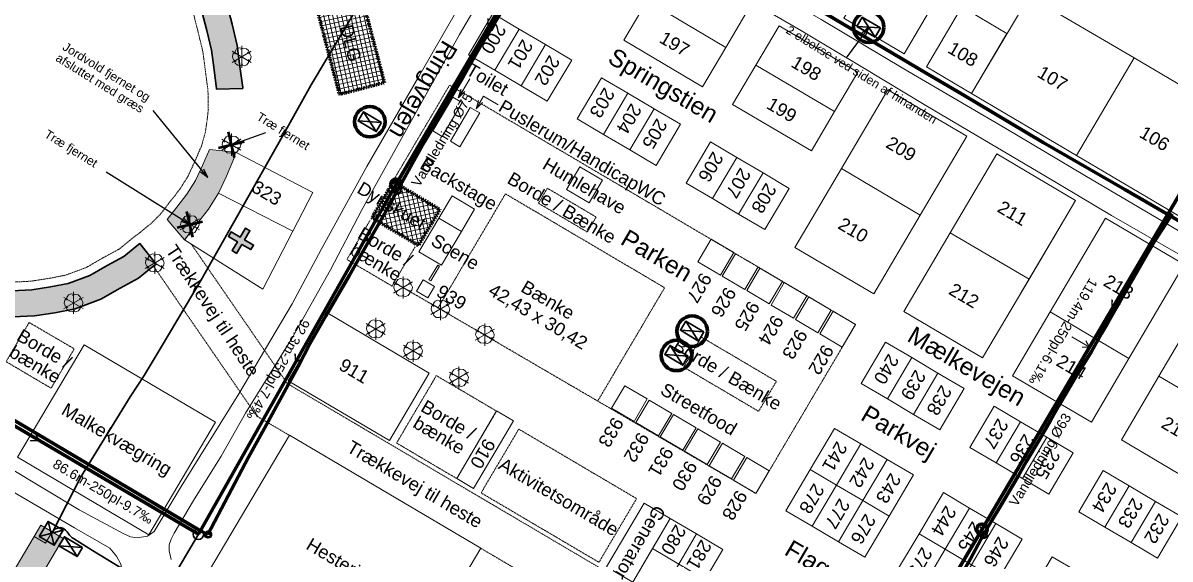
# Model space of a CAD drawing. Header units: metres. Extents: x 585637 to 586843, y 6137463 to 6138529.
# Drawn here: x 586117.3 to 586380.6, y 6138008.8 to 6138131.9 of the extents above; entities that cross this region are included whole.
import ezdxf
from ezdxf.enums import TextEntityAlignment as Align

# ---------------------------------------------------------------- set-up
doc = ezdxf.new("R2010")
doc.units = ezdxf.units.M
doc.header["$MEASUREMENT"] = 0
doc.linetypes.add('DGN Style 2', pattern=[0.115207, 0.069124, -0.046083])
doc.linetypes.add('DGN Style 3', pattern=[0.16129, 0.115207, -0.046083])
for name, color, linetype, lineweight in [('Alle felter', 7, 'Continuous', 13), ('bygning', 252, 'Continuous', 0), ('hjælp', 30, 'Continuous', 13), ('kn S Brønd Drift Standard', 1, 'Continuous', 30), ('kn S Brønd Proj Standard', 1, 'Continuous', 70), ('ledn S', 1, 'Continuous', 30), ('ledn S grav Proj', 1, 'Continuous', 70), ('Standnr', 7, 'Continuous', 0), ('Tekster', 7, 'Continuous', 0), ('Telt', 7, 'Continuous', 0), ('TF_T_---_LyslT', 6, 'Continuous', 30), ('TF_V_---_Bron-', 4, 'Continuous', 53), ('TF_V_---_Ledn-', 4, 'Continuous', 70), ('træ', 252, 'Continuous', 13), ('Trækkervej', 7, 'Continuous', 0), ('TV_A_FKT_Graes', 81, 'Continuous', 13), ('TV_A_FKT_Skab -Bevares', 5, 'Continuous', 30), ('TV_A_FKT_Vold-', 86, 'Continuous', 13), ('TV_A_INF_Tekst', 7, 'Continuous', 0), ('TV_A_OPB_-----', 7, 'Continuous', 0), ('TV_A_OPB_Bygning', 30, 'DGN Style 2', 70), ('TV_A_OPB_Trae', 1, 'Continuous', 53), ('TV_G_---_Bron', 115, 'Continuous', 70), ('TV_G_---_Vold-', 3, 'Continuous', 30), ('vejkant', 252, 'Continuous', 13), ('vejnavn', 7, 'Continuous', 13)]:
    doc.layers.add(name, color=color, linetype=linetype, lineweight=lineweight)
doc.layers.add('ledn-txt S Proj', color=1, linetype='Continuous', lineweight=0, true_color=0xff0000)
doc.styles.get("Standard").update_dxf_attribs({"font": 'simplex.shx'})
doc.styles.add('Style-Arial', font='arial.ttf')
doc.styles.add('Style-Arial Narrow', font='ARIALN.TTF')
doc.styles.add('Style-Verdana', font='verdana.ttf')
doc.dimstyles.get("Standard").update_dxf_attribs({"dimtxt": 0.18, "dimasz": 0.18, "dimexe": 0.18, "dimexo": 0.0625, "dimgap": 0.09, "dimtad": 0, "dimtih": 1, "dimtoh": 1, "dimdec": 4, "dimzin": 3, "dimdsep": 46, "dimtxsty": 'Standard', "dimcen": 0.09, "dimadec": 0, "dimazin": 0, "dimtfac": 1, "dimtdec": 0, "dimtofl": 0, "dimtmove": 0, "dimatfit": 1, "dimfxl": 1, "dimtolj": 1, "dimtzin": 3, "dimarcsym": 0})

# ---------------------------------------------------------------- blocks, each defined once
blk = doc.blocks.new('TerminatorOpen_0.5')
at = {"color": 0, "linetype": 'ByBlock', "lineweight": -2}
for q in [(-1, 0.25), (-1, 0), (-1, -0.25)]:
    blk.add_line((0, 0), q, dxfattribs=at)
blk = doc.blocks.new('TRAE')
at = {"color": 0, "linetype": 'ByBlock', "lineweight": -2}
for p, q in [((0.219, -0.127), (-0.219, 0.127)), ((0.219, 0.127), (-0.219, -0.127)), ((0, -0.253), (0, 0.253))]:
    blk.add_line(p, q, dxfattribs=at)
at = {"color": 0, "linetype": 'ByBlock', "lineweight": -2, "flags": 128}
for points in [[(-0.132, -0.104), (-0.188, -0.067), (-0.214, -0.005), (-0.202, 0.061), (-0.16, 0.104)], [(-0.155, 0.06), (-0.155, 0.126), (-0.117, 0.182), (-0.055, 0.207), (0.01, 0.192), (0.012, 0.191)], [(-0.023, 0.167), (0.038, 0.197), (0.105, 0.188), (0.156, 0.143), (0.174, 0.084)], [(0.133, 0.104), (0.189, 0.068), (0.216, 0.006), (0.203, -0.06), (0.162, -0.105)], [(0.027, -0.165), (-0.033, -0.196), (-0.099, -0.189), (-0.15, -0.145), (-0.169, -0.087)], [(0.158, -0.061), (0.156, -0.128), (0.117, -0.183), (0.054, -0.206), (-0.011, -0.19)]]:
    blk.add_lwpolyline(points, dxfattribs=at)
blk = doc.blocks.new('A')
at = {"layer": 'kn S Brønd Proj Standard'}
blk.add_circle((0, 0), 120, dxfattribs=at)
blk = doc.blocks.new('A_4')
at = {"layer": 'kn S Brønd Proj Standard'}
blk.add_circle((0, 0), 120, dxfattribs=at)
blk = doc.blocks.new('A_9')
at = {"layer": 'kn S Brønd Drift Standard'}
blk.add_circle((0, 0), 120, dxfattribs=at)
blk = doc.blocks.new('XELSKA_4')
at = {"color": 0, "linetype": 'ByBlock', "lineweight": -2}
for p, q in [((0.603, 0.305), (-0.604, -0.305)), ((-0.604, 0.305), (0.603, -0.305))]:
    blk.add_line(p, q, dxfattribs=at)
blk.add_3dface([(0.603, 0.305), (-0.604, 0.305), (-0.604, -0.305), (0.603, -0.305)], dxfattribs=at)

msp = doc.modelspace()

# ---------------------------------------------------------------- hatches: boundary and pattern name
at = {"layer": 'bygning', "linetype": 'Continuous', "lineweight": 13, "transparency": 33554534}
msp.add_hatch(color=9, dxfattribs=at).paths.add_polyline_path([(586097.54, 6137964.45), (586092.38, 6137967.51), (586119.88, 6138013.98), (586122.46, 6138012.45), (586123.98, 6138015.03), (586126.56, 6138013.5)])
at = {"layer": 'Telt', "linetype": 'Continuous', "lineweight": 0, "transparency": 33554534}
msp.add_hatch(color=1, dxfattribs=at).paths.add_polyline_path([(586166.34, 6138079), (586165.3, 6138079.62), (586166.52, 6138081.68), (586164.46, 6138082.9), (586165.07, 6138083.93), (586167.14, 6138082.71), (586168.36, 6138084.78), (586169.39, 6138084.17), (586168.17, 6138082.1), (586170.23, 6138080.88), (586169.62, 6138079.85), (586167.55, 6138081.06)], flags=17)
at = {"layer": 'TV_A_FKT_Graes', "extrusion": (0, 0, -1)}
msp.add_hatch(color=256, dxfattribs=at).paths.add_polyline_path([(-586157.35, 6138085.91), (-586154.37, 6138082.1), (-586150.42, 6138086.75), (-586152.62, 6138089.6), (-586154.95, 6138092.58), (-586156.93, 6138095.72), (-586158.53, 6138099.16), (-586160.13, 6138102.87), (-586166.12, 6138102.2), (-586165.89, 6138101.08), (-586164, 6138096.7), (-586162.21, 6138092.85), (-586159.87, 6138089.13)], flags=0)
at = {"layer": 'TV_A_FKT_Vold-'}
msp.add_hatch(color=256, dxfattribs=at).paths.add_polyline_path([(586124.91, 6138176.12), (586131.74, 6138171.71), (586139.66, 6138166.87), (586147.64, 6138161.5), (586151, 6138158.62), (586155.26, 6138154.88), (586158.43, 6138150.21), (586160.71, 6138145.34), (586162.32, 6138141.05), (586164.12, 6138136.29), (586165.3, 6138131.63), (586166.48, 6138126.74), (586167.1, 6138121.9), (586167.74, 6138117.09), (586167.73, 6138116.87), (586161.73, 6138116.66), (586161.74, 6138116.74), (586161.15, 6138121.12), (586160.57, 6138125.65), (586159.47, 6138130.18), (586158.38, 6138134.49), (586156.71, 6138138.93), (586155.17, 6138143.02), (586153.2, 6138147.23), (586150.72, 6138150.88), (586147.07, 6138154.09), (586144.01, 6138156.72), (586136.42, 6138161.82), (586128.54, 6138166.63), (586121.86, 6138170.95)], flags=0)
at = {"layer": 'TV_A_FKT_Vold-', "extrusion": (0, 0, -1)}
msp.add_hatch(color=256, dxfattribs=at).paths.add_polyline_path([(-586106.4, 6138064.17), (-586105.96, 6138070.27), (-586106.24, 6138070.16), (-586110.11, 6138070.24), (-586114.78, 6138070.38), (-586119.36, 6138070.61), (-586123.6, 6138071.28), (-586127.68, 6138072.08), (-586132.64, 6138073.9), (-586136.65, 6138076.23), (-586140.44, 6138078.27), (-586143.43, 6138080.75), (-586144.11, 6138081.25), (-586147.84, 6138076.54), (-586147.1, 6138076.01), (-586143.82, 6138073.27), (-586139.58, 6138071), (-586135.21, 6138068.45), (-586129.31, 6138066.28), (-586124.64, 6138065.36), (-586119.98, 6138064.64), (-586115.02, 6138064.39), (-586110.26, 6138064.24)], flags=0)
at = {"layer": 'TV_A_OPB_-----'}
h = msp.add_hatch(dxfattribs=at)
h.set_pattern_fill('CROSSHATCH', color=256, scale=0.1, style=0, pattern_type=2)
h.set_pattern_definition([(12.3886, (586190.1556, 6138120.9032), (-0.21454, 0.976715), []), (282.3886, (586190.1556, 6138120.9032), (0.976715, 0.21454), [])])
h.paths.add_polyline_path([(586194.51, 6138140.14), (586200.27, 6138118.2), (586189.93, 6138115.49), (586184.17, 6138137.43)], flags=0)
h = msp.add_hatch(dxfattribs=at)
h.set_pattern_fill('CROSSHATCH', color=256, scale=0.1, style=0, pattern_type=2)
h.set_pattern_definition([(12.389, (586203.3267, 6138088.5374), (-0.21454, 0.976715), []), (282.389, (586203.3267, 6138088.5374), (0.976715, 0.21454), [])])
h.paths.add_polyline_path([(586202.33, 6138095.43), (586212.99, 6138089.05), (586208.06, 6138080.82), (586197.4, 6138087.2)], flags=0)

# ---------------------------------------------------------------- linework, layer by layer
at = {"layer": 'Alle felter', "color": 7, "linetype": 'DGN Style 2', "lineweight": 0, "transparency": 33554534}
for p, q in [((586201.99, 6138095.2), (586215.22, 6138117.63)), ((586308.39, 6138062.66), (586215.22, 6138117.63)), ((586212.57, 6138066.47), (586228.03, 6138092.66)), ((586228.03, 6138092.66), (586264.56, 6138071.11)), ((586196.95, 6138086.57), (586191.65, 6138077.59)), ((586207.31, 6138080.51), (586201.98, 6138071.49)), ((586201.98, 6138071.49), (586191.65, 6138077.59)), ((586285.52, 6138023.9), (586202.49, 6138072.35)), ((586249.21, 6138045.09), (586264.56, 6138071.11)), ((586118.73, 6138063.13), (586113.43, 6138054.14)), ((586118.73, 6138063.13), (586129.09, 6138057.07)), ((586308.39, 6138062.66), (586285.52, 6138023.9)), ((586129.09, 6138057.07), (586123.77, 6138048.04)), ((586123.77, 6138048.04), (586113.43, 6138054.14))]:
    msp.add_line(p, q, dxfattribs=at)
at = {"layer": 'Alle felter', "color": 7, "linetype": 'DGN Style 2', "lineweight": 13, "transparency": 33554534}
for p, q in [((586231.09, 6138038.65), (586222.45, 6138024.01)), ((586258.12, 6138022.7), (586231.09, 6138038.65)), ((586249.48, 6138008.07), (586222.45, 6138024.01)), ((586249.48, 6138008.07), (586258.12, 6138022.7))]:
    msp.add_line(p, q, dxfattribs=at)
for points in [[(586120.77, 6138169.28), (586127.48, 6138164.94), (586135.34, 6138160.13), (586142.8, 6138155.12), (586145.76, 6138152.58), (586149.21, 6138149.55), (586151.46, 6138146.24), (586153.33, 6138142.25), (586154.83, 6138138.23), (586156.47, 6138133.89), (586157.53, 6138129.7), (586158.6, 6138125.29), (586159.17, 6138120.86), (586159.76, 6138116.47)], [(586159.76, 6138116.47), (586159.85, 6138112.11), (586159.57, 6138109.5), (586159.15, 6138106.74), (586158.29, 6138103.66)], [(586158.29, 6138103.66), (586156.7, 6138099.98), (586155.17, 6138096.68), (586153.31, 6138093.73), (586151.04, 6138090.82), (586148.84, 6138087.98)], [(586148.84, 6138087.98), (586146.7, 6138085.83), (586144.28, 6138083.88), (586142.85, 6138082.8)], [(586142.85, 6138082.8), (586139.33, 6138079.95), (586135.67, 6138077.97), (586131.78, 6138075.72), (586127.14, 6138074.01), (586123.25, 6138073.25), (586119.16, 6138072.61), (586114.7, 6138072.38), (586110.06, 6138072.24), (586106.2, 6138072.16)]]:
    msp.add_lwpolyline(points, dxfattribs=at)
at = {"layer": 'Alle felter', "color": 7, "lineweight": 13, "transparency": 33554534, "flags": 128}
for points in [[(586305.72, 6138132.97), (586313.84, 6138146.74), (586327.62, 6138138.62), (586319.5, 6138124.84)], [(586335, 6138115.7), (586348.21, 6138138.08), (586372.31, 6138123.85), (586359.1, 6138101.47)], [(586324.66, 6138121.8), (586335, 6138115.7), (586343.13, 6138129.47), (586332.8, 6138135.57)], [(586359.1, 6138101.47), (586372.31, 6138123.85), (586396.42, 6138109.62), (586383.21, 6138087.24)], [(586154.37, 6138082.1), (586150.42, 6138086.75), (586152.62, 6138089.6), (586154.95, 6138092.58), (586156.93, 6138095.72), (586158.53, 6138099.16), (586160.13, 6138102.87), (586166.12, 6138102.2), (586165.89, 6138101.08), (586164, 6138096.7), (586162.21, 6138092.85), (586159.87, 6138089.13), (586157.35, 6138085.91), (586154.52, 6138082.25)], [(586154.37, 6138082.1), (586150.42, 6138086.75), (586152.62, 6138089.6), (586154.95, 6138092.58), (586156.93, 6138095.72), (586158.53, 6138099.16), (586160.13, 6138102.87), (586166.12, 6138102.2), (586165.89, 6138101.08), (586164, 6138096.7), (586162.21, 6138092.85), (586159.87, 6138089.13), (586157.35, 6138085.91), (586154.52, 6138082.25)], [(586154.37, 6138082.1), (586150.42, 6138086.75), (586152.62, 6138089.6), (586154.95, 6138092.58), (586156.93, 6138095.72), (586158.53, 6138099.16), (586160.13, 6138102.87), (586166.12, 6138102.2), (586165.89, 6138101.08), (586164, 6138096.7), (586162.21, 6138092.85), (586159.87, 6138089.13), (586157.35, 6138085.91), (586154.52, 6138082.25)], [(586179.25, 6138084.1), (586162.21, 6138092.85), (586164, 6138096.7), (586165.89, 6138101.08), (586166.12, 6138102.2), (586183.86, 6138092.97)], [(586172.33, 6138070.78), (586154.37, 6138082.1), (586157.35, 6138085.91), (586159.87, 6138089.13), (586162.21, 6138092.85), (586179.25, 6138084.1)], [(586106.4, 6138064.17), (586105.96, 6138070.27), (586106.24, 6138070.16), (586110.11, 6138070.24), (586114.78, 6138070.38), (586119.36, 6138070.61), (586123.6, 6138071.28), (586127.68, 6138072.08), (586132.64, 6138073.9), (586136.65, 6138076.23), (586140.44, 6138078.27), (586143.43, 6138080.75), (586144.11, 6138081.25), (586147.84, 6138076.54), (586147.1, 6138076.01), (586143.82, 6138073.27), (586139.58, 6138071), (586135.21, 6138068.45), (586129.31, 6138066.28), (586124.64, 6138065.36), (586119.98, 6138064.64), (586115.02, 6138064.39), (586110.26, 6138064.24)], [(586131.34, 6138058), (586161.48, 6138040.21), (586146.23, 6138014.38), (586116.09, 6138032.17)], [(586121.4, 6138016.56), (586123.98, 6138015.03), (586122.46, 6138012.45), (586119.88, 6138013.98)]]:
    msp.add_lwpolyline(points, close=True, dxfattribs=at)
msp.add_lwpolyline([(586158.38, 6138134.49), (586159.47, 6138130.18), (586160.57, 6138125.65), (586161.15, 6138121.12), (586161.74, 6138116.74), (586161.73, 6138116.66), (586167.73, 6138116.87), (586167.74, 6138117.09), (586167.1, 6138121.9), (586166.48, 6138126.74), (586165.3, 6138131.63), (586164.12, 6138136.29)], dxfattribs=at)
at = {"layer": 'Alle felter', "color": 7, "transparency": 33554534, "flags": 128}
for points in [[(586211.39, 6138107.12), (586215.93, 6138114.89), (586217.66, 6138113.88), (586218.09, 6138113.63), (586213.54, 6138105.86)], [(586215.42, 6138104.74), (586219.97, 6138112.51), (586221.69, 6138111.5), (586222.12, 6138111.24), (586217.58, 6138103.48)]]:
    msp.add_lwpolyline(points, close=True, dxfattribs=at)
at = {"layer": 'Alle felter', "color": 7, "linetype": 'DGN Style 2', "lineweight": 0, "transparency": 33554534}
for points in [[(586237.65, 6138093.95), (586248.85, 6138087.34), (586246.81, 6138083.9), (586235.62, 6138090.5)], [(586290.21, 6138049.62), (586272.99, 6138059.78), (586268.92, 6138052.89), (586286.14, 6138042.73)], [(586216.85, 6138027.3), (586203.05, 6138035.45), (586212.18, 6138050.93), (586225.99, 6138042.78)]]:
    msp.add_lwpolyline(points, close=True, dxfattribs=at)
at = {"layer": 'Alle felter', "color": 7, "lineweight": 30, "transparency": 33554534, "flags": 128}
msp.add_lwpolyline([(586166.34, 6138079), (586165.3, 6138079.62), (586166.52, 6138081.68), (586164.46, 6138082.9), (586165.07, 6138083.93), (586167.14, 6138082.71), (586168.36, 6138084.78), (586169.39, 6138084.17), (586168.17, 6138082.1), (586170.23, 6138080.88), (586169.62, 6138079.85), (586167.55, 6138081.06)], close=True, dxfattribs=at)
at = {"layer": 'Alle felter', "color": 7, "linetype": 'Continuous', "lineweight": 13, "transparency": 33554534, "flags": 128}
msp.add_lwpolyline([(586220.73, 6138025.02), (586216.86, 6138027.31), (586226, 6138042.81), (586229.87, 6138040.52)], close=True, dxfattribs=at)
at = {"layer": 'bygning', "color": 9, "lineweight": 13, "transparency": 33554534, "flags": 128}
msp.add_lwpolyline([(586121.4, 6138016.56), (586123.98, 6138015.03), (586122.46, 6138012.45), (586119.88, 6138013.98)], close=True, dxfattribs=at)
msp.add_lwpolyline([(586121.4, 6138016.56), (586123.98, 6138015.03), (586122.46, 6138012.45), (586119.88, 6138013.98)], close=True, dxfattribs=at)
at = {"layer": 'bygning', "color": 7, "lineweight": 13, "transparency": 33554534, "flags": 128}
msp.add_lwpolyline([(586097.54, 6137964.45), (586092.38, 6137967.51), (586119.88, 6138013.98), (586122.46, 6138012.45), (586123.98, 6138015.03), (586126.56, 6138013.5)], close=True, dxfattribs=at)
at = {"layer": 'bygning', "color": 9, "lineweight": 13, "transparency": 33554534, "extrusion": (0, 0, -1)}
msp.add_solid([(-586121.4, 6138016.56), (-586123.98, 6138015.03), (-586119.88, 6138013.98), (-586122.46, 6138012.45)], dxfattribs=at)
at = {"layer": 'hjælp', "color": 30, "lineweight": 13, "transparency": 33554534}
for p, q in [((586290.83, 6138131.27), (586280.17, 6138113.19)), ((586315.8, 6138116.54), (586305.14, 6138098.46)), ((586333.88, 6138105.87), (586323.22, 6138087.79)), ((586358.85, 6138091.14), (586346.15, 6138069.61)), ((586365.74, 6138087.07), (586353.04, 6138065.55)), ((586383.82, 6138076.41), (586371.12, 6138054.88))]:
    msp.add_line(p, q, dxfattribs=at)
at = {"layer": 'ledn S', "flags": 128}
msp.add_lwpolyline([(586157.56, 6138014.51), (586114.42, 6137941.41)], dxfattribs=at)
at = {"layer": 'ledn S grav Proj', "flags": 128}
for points in [[(586246.09, 6138168.4), (586202.94, 6138094.85)], [(586398.05, 6138118.49), (586337.4, 6138015.64)], [(586202.94, 6138094.85), (586157.56, 6138014.51)], [(586082.94, 6138058.44), (586157.56, 6138014.51)], [(586337.4, 6138015.64), (586290.41, 6137936.19)]]:
    msp.add_lwpolyline(points, dxfattribs=at)
at = {"layer": 'ledn-txt S Proj', "flags": 128}
msp.add_lwpolyline([(586360.36, 6138057.45), (586362.05, 6138057.44), (586361.22, 6138058.91), (586362.05, 6138057.44), (586358, 6138059.83)], dxfattribs=at)
at = {"layer": 'Telt', "color": 7, "lineweight": 13, "transparency": 33554534}
msp.add_line((586293.17, 6138093.91), (586287.58, 6138084.44), dxfattribs=at)
at = {"layer": 'Telt', "color": 7, "lineweight": 13, "transparency": 33554534, "flags": 128}
for points in [[(586265.87, 6138146), (586283.95, 6138135.33), (586278.61, 6138126.29), (586260.53, 6138136.96)], [(586260.53, 6138136.96), (586278.61, 6138126.29), (586273.28, 6138117.25), (586255.2, 6138127.92)], [(586231.17, 6138130.48), (586225.58, 6138121.02), (586219.56, 6138124.58), (586225.14, 6138134.04)], [(586237.2, 6138126.93), (586231.61, 6138117.46), (586225.58, 6138121.02), (586231.17, 6138130.48)], [(586290.83, 6138131.27), (586308.92, 6138120.6), (586303.58, 6138111.56), (586285.5, 6138122.23)], [(586243.23, 6138123.37), (586237.64, 6138113.9), (586231.61, 6138117.46), (586237.2, 6138126.93)], [(586285.5, 6138122.23), (586303.58, 6138111.56), (586298.25, 6138102.52), (586280.17, 6138113.19)], [(586256.14, 6138115.75), (586250.55, 6138106.29), (586244.52, 6138109.85), (586250.11, 6138119.31)], [(586262.17, 6138112.19), (586256.58, 6138102.73), (586250.55, 6138106.29), (586256.14, 6138115.75)], [(586315.8, 6138116.54), (586333.88, 6138105.87), (586323.22, 6138087.79), (586305.14, 6138098.46)], [(586268.2, 6138108.64), (586262.61, 6138099.17), (586256.58, 6138102.73), (586262.17, 6138112.19)], [(586281.11, 6138101.02), (586275.52, 6138091.56), (586269.49, 6138095.11), (586275.08, 6138104.58)], [(586287.14, 6138097.46), (586281.55, 6138088), (586275.52, 6138091.56), (586281.11, 6138101.02)], [(586340.77, 6138101.81), (586358.85, 6138091.14), (586348.19, 6138073.06), (586330.1, 6138083.72)], [(586245.11, 6138098.84), (586250.27, 6138095.79), (586247.22, 6138090.62), (586242.06, 6138093.67)], [(586293.17, 6138093.9), (586287.58, 6138084.44), (586281.55, 6138088), (586287.14, 6138097.46)], [(586305.14, 6138098.46), (586323.22, 6138087.79), (586312.55, 6138069.71), (586294.47, 6138080.38)], [(586215.79, 6138092.23), (586220.95, 6138089.18), (586217.91, 6138084.01), (586212.74, 6138087.06)], [(586212.74, 6138087.06), (586217.91, 6138084.01), (586213.33, 6138076.26), (586208.17, 6138079.31)], [(586365.74, 6138087.07), (586383.82, 6138076.41), (586371.12, 6138054.88), (586353.04, 6138065.55)], [(586275.24, 6138082.22), (586280.41, 6138079.17), (586277.36, 6138074), (586272.19, 6138077.05)], [(586330.1, 6138083.72), (586348.19, 6138073.06), (586337.52, 6138054.98), (586319.44, 6138065.64)], [(586280.84, 6138078.91), (586286, 6138075.87), (586282.96, 6138070.7), (586277.79, 6138073.75)], [(586212.48, 6138076.31), (586212.92, 6138076.05), (586210.92, 6138072.66), (586210.48, 6138072.92)], [(586286.43, 6138075.61), (586291.6, 6138072.56), (586288.55, 6138067.4), (586283.39, 6138070.45)], [(586292.03, 6138072.31), (586297.2, 6138069.26), (586294.15, 6138064.1), (586288.98, 6138067.14)], [(586390.71, 6138072.34), (586408.79, 6138061.67), (586396.09, 6138040.15), (586378.01, 6138050.82)], [(586297.63, 6138069.01), (586302.79, 6138065.96), (586299.74, 6138060.79), (586294.58, 6138063.84)], [(586303.22, 6138065.71), (586308.39, 6138062.66), (586305.34, 6138057.49), (586300.18, 6138060.54)], [(586187.28, 6138065.23), (586210.53, 6138051.52), (586201.39, 6138036.02), (586178.14, 6138049.74)], [(586353.04, 6138065.55), (586371.12, 6138054.88), (586362.49, 6138040.24), (586344.41, 6138050.91)], [(586321.27, 6138055.06), (586315.68, 6138045.6), (586309.65, 6138049.15), (586315.24, 6138058.62)], [(586327.29, 6138051.5), (586321.71, 6138042.04), (586315.68, 6138045.6), (586321.27, 6138055.06)], [(586333.32, 6138047.94), (586327.74, 6138038.48), (586321.71, 6138042.04), (586327.29, 6138051.5)], [(586378.01, 6138050.82), (586396.09, 6138040.15), (586387.46, 6138025.51), (586369.37, 6138036.18)], [(586255.42, 6138048.62), (586260.59, 6138045.57), (586257.54, 6138040.41), (586252.37, 6138043.46)], [(586261.02, 6138045.32), (586266.18, 6138042.27), (586263.13, 6138037.11), (586257.97, 6138040.15)], [(586266.61, 6138042.02), (586271.78, 6138038.97), (586268.73, 6138033.8), (586263.56, 6138036.85)], [(586346.23, 6138040.33), (586340.64, 6138030.87), (586334.62, 6138034.42), (586340.2, 6138043.89)], [(586352.26, 6138036.77), (586346.67, 6138027.31), (586340.64, 6138030.87), (586346.23, 6138040.33)], [(586178.44, 6138037.22), (586222.35, 6138011.31), (586204.06, 6137980.32), (586160.15, 6138006.23)], [(586272.21, 6138038.72), (586277.38, 6138035.67), (586274.33, 6138030.5), (586269.16, 6138033.55)], [(586309.59, 6138035.26), (586304, 6138025.8), (586297.98, 6138029.35), (586303.56, 6138038.82)], [(586358.29, 6138033.21), (586352.7, 6138023.75), (586346.67, 6138027.31), (586352.26, 6138036.77)], [(586277.81, 6138035.41), (586282.97, 6138032.37), (586279.92, 6138027.2), (586274.76, 6138030.25)], [(586315.62, 6138031.7), (586310.03, 6138022.24), (586304, 6138025.8), (586309.59, 6138035.26)], [(586283.4, 6138032.11), (586288.57, 6138029.06), (586285.52, 6138023.9), (586280.35, 6138026.95)], [(586321.65, 6138028.14), (586316.06, 6138018.68), (586310.03, 6138022.24), (586315.62, 6138031.7)], [(586304, 6138025.8), (586298.42, 6138016.33), (586292.39, 6138019.89), (586297.98, 6138029.35)], [(586371.2, 6138025.6), (586365.61, 6138016.14), (586359.58, 6138019.69), (586365.17, 6138029.16)], [(586310.03, 6138022.24), (586304.45, 6138012.77), (586298.42, 6138016.33), (586304, 6138025.8)], [(586334.55, 6138020.53), (586328.97, 6138011.07), (586322.94, 6138014.62), (586328.53, 6138024.09)], [(586377.22, 6138022.04), (586371.64, 6138012.58), (586365.61, 6138016.14), (586371.2, 6138025.6)], [(586316.06, 6138018.68), (586310.47, 6138009.22), (586304.45, 6138012.77), (586310.03, 6138022.24)], [(586383.25, 6138018.48), (586377.67, 6138009.02), (586371.64, 6138012.58), (586377.22, 6138022.04)], [(586340.58, 6138016.97), (586335, 6138007.51), (586328.97, 6138011.07), (586334.55, 6138020.53)], [(586346.61, 6138013.41), (586341.03, 6138003.95), (586335, 6138007.51), (586340.58, 6138016.97)], [(586328.97, 6138011.07), (586323.38, 6138001.6), (586317.35, 6138005.16), (586322.94, 6138014.62)], [(586335, 6138007.51), (586329.41, 6137998.04), (586323.38, 6138001.6), (586328.97, 6138011.07)], [(586359.52, 6138005.8), (586353.93, 6137996.33), (586347.9, 6137999.89), (586353.49, 6138009.36)]]:
    msp.add_lwpolyline(points, close=True, dxfattribs=at)
at = {"layer": 'Telt', "color": 1, "lineweight": 0, "transparency": 33554534, "flags": 128}
msp.add_lwpolyline([(586166.34, 6138079), (586165.3, 6138079.62), (586166.52, 6138081.68), (586164.46, 6138082.9), (586165.07, 6138083.93), (586167.14, 6138082.71), (586168.36, 6138084.78), (586169.39, 6138084.17), (586168.17, 6138082.1), (586170.23, 6138080.88), (586169.62, 6138079.85), (586167.55, 6138081.06)], close=True, dxfattribs=at)
at = {"layer": 'Telt', "lineweight": 13, "transparency": 33554534, "flags": 128}
msp.add_lwpolyline([(586209.17, 6138072.89), (586211.76, 6138071.36), (586210.23, 6138068.78), (586207.65, 6138070.3)], close=True, dxfattribs=at)
at = {"layer": 'Telt', "color": 7, "linetype": 'Continuous', "lineweight": 13, "transparency": 33554534, "flags": 128}
for points in [[(586265.87, 6138018.12), (586257.23, 6138003.49), (586251.2, 6138007.05), (586259.84, 6138021.68)], [(586271.9, 6138014.57), (586267.83, 6138007.68), (586261.8, 6138011.24), (586265.87, 6138018.12)], [(586277.92, 6138011.01), (586273.86, 6138004.12), (586267.83, 6138007.68), (586271.9, 6138014.57)], [(586267.83, 6138007.68), (586263.26, 6137999.93), (586257.23, 6138003.49), (586261.8, 6138011.24)]]:
    msp.add_lwpolyline(points, close=True, dxfattribs=at)
at = {"layer": 'TF_T_---_LyslT', "linetype": 'Continuous'}
for p, q in [((586123.06, 6138017.45), (586124.48, 6138011.98)), ((586126.51, 6138015.43), (586121.03, 6138014)), ((586124.08, 6138014.98), (586123.77, 6138014.71))]:
    msp.add_line(p, q, dxfattribs=at)
at = {"layer": 'TF_T_---_LyslT', "linetype": 'Continuous', "flags": 128}
for points in [[(586225.13, 6138186.4), (586220.83, 6138179.15), (586211.04, 6138163.07), (586202.91, 6138150.11), (586193.75, 6138134.95), (586183.47, 6138117.65), (586176.79, 6138105.77), (586163.35, 6138081.96), (586158.1, 6138072.78), (586149.03, 6138057.47), (586145.1, 6138050.98), (586141.9, 6138046.07)], [(586141.9, 6138046.07), (586130.49, 6138027.52), (586124.08, 6138014.98)], [(586162.53, 6137993.15), (586149.91, 6138000.64), (586133.3, 6138010.76), (586128.87, 6138013.5), (586128.6, 6138013.7), (586128.31, 6138013.97), (586128, 6138014.31), (586127.47, 6138015.03), (586127.07, 6138015.48), (586126.45, 6138015.91), (586125.94, 6138016.05), (586124.81, 6138015.75), (586124.56, 6138015.56), (586124.27, 6138015.24), (586124.08, 6138014.98)]]:
    msp.add_lwpolyline(points, dxfattribs=at)
msp.add_lwpolyline([(586121.03, 6138014), (586124.48, 6138011.98), (586126.51, 6138015.43), (586123.06, 6138017.45)], close=True, dxfattribs=at)
at = {"layer": 'TF_V_---_Bron-', "linetype": 'Continuous'}
for centre in [(586203.33, 6138093.4), (586159.76, 6138014.45), (586337.78, 6138014.36)]:
    msp.add_circle(centre, 0.7, dxfattribs=at)
at = {"layer": 'TF_V_---_Ledn-'}
for p, q in [((586222.88, 6138127.46), (586230.06, 6138139.42)), ((586218.3, 6138119.5), (586222.88, 6138127.46)), ((586209.35, 6138104.51), (586218.3, 6138119.5)), ((586200.29, 6138088.04), (586209.35, 6138104.51)), ((586196.04, 6138080.69), (586200.29, 6138088.04)), ((586377.1, 6138082), (586381, 6138088.11)), ((586366.31, 6138063.22), (586377.1, 6138082)), ((586192.21, 6138073.98), (586196.04, 6138080.69)), ((586186.82, 6138064.68), (586192.21, 6138073.98)), ((586183.18, 6138058.26), (586186.82, 6138064.68)), ((586364.8, 6138060.58), (586366.31, 6138063.22)), ((586362.51, 6138056.46), (586364.8, 6138060.58)), ((586180.48, 6138053.06), (586183.18, 6138058.26)), ((586358.84, 6138050.54), (586362.51, 6138056.46)), ((586172.7, 6138038.7), (586180.48, 6138053.06)), ((586354.97, 6138043.92), (586358.84, 6138050.54)), ((586353.09, 6138040.59), (586354.97, 6138043.92)), ((586350.59, 6138036.25), (586353.09, 6138040.59)), ((586117.99, 6138039.06), (586158.02, 6138015.31)), ((586169.1, 6138032.17), (586172.7, 6138038.7)), ((586347.5, 6138031.17), (586350.59, 6138036.25)), ((586159.76, 6138014.45), (586169.1, 6138032.17)), ((586345.71, 6138027.84), (586347.5, 6138031.17)), ((586341.48, 6138020.73), (586345.71, 6138027.84)), ((586339.75, 6138017.81), (586341.48, 6138020.73)), ((586337.11, 6138013.29), (586339.75, 6138017.81)), ((586158.02, 6138015.31), (586159.76, 6138014.45)), ((586334.74, 6138008.85), (586337.11, 6138013.29)), ((586332.13, 6138004.33), (586334.74, 6138008.85))]:
    msp.add_line(p, q, dxfattribs=at)
at = {"layer": 'TF_V_---_Ledn-', "flags": 128}
for points in [[(586324.57, 6138120.33), (586251.85, 6138163.56), (586246.96, 6138166.14), (586247.9, 6138167.8)], [(586370.14, 6138093.69), (586351.45, 6138104.48), (586332.7, 6138115.6), (586324.57, 6138120.33)], [(586437.82, 6138053.25), (586435.35, 6138054.28), (586423.29, 6138062), (586412.32, 6138068.62), (586393.6, 6138080.02), (586375.04, 6138090.85), (586370.14, 6138093.69)], [(586117.99, 6138039.06), (586113.57, 6138041.71), (586097.54, 6138050.78), (586089.42, 6138056.16)]]:
    msp.add_lwpolyline(points, dxfattribs=at)
at = {"layer": 'Trækkervej', "linetype": 'DGN Style 3', "transparency": 33554534}
msp.add_line((586234.4, 6138004.2), (586222.35, 6138011.31), dxfattribs=at)
for points in [[(586155.94, 6138081.11), (586177.98, 6138049.1), (586249.84, 6138006.7)], [(586178.44, 6138037.22), (586170.99, 6138041.61), (586147.24, 6138076.12)]]:
    msp.add_lwpolyline(points, dxfattribs=at)
at = {"layer": 'TV_A_FKT_Graes', "flags": 128}
msp.add_lwpolyline([(586157.35, 6138085.91), (586154.37, 6138082.1), (586150.42, 6138086.75), (586152.62, 6138089.6), (586154.95, 6138092.58), (586156.93, 6138095.72), (586158.53, 6138099.16), (586160.13, 6138102.87), (586166.12, 6138102.2), (586165.89, 6138101.08), (586164, 6138096.7), (586162.21, 6138092.85), (586159.87, 6138089.13)], close=True, dxfattribs=at)
at = {"layer": 'TV_A_FKT_Vold-', "flags": 128}
msp.add_lwpolyline([(586164.12, 6138136.29), (586165.3, 6138131.63), (586166.48, 6138126.74), (586167.1, 6138121.9), (586167.74, 6138117.09), (586167.73, 6138116.87), (586161.73, 6138116.66), (586161.74, 6138116.74), (586161.15, 6138121.12), (586160.57, 6138125.65), (586159.47, 6138130.18), (586158.38, 6138134.49)], dxfattribs=at)
msp.add_lwpolyline([(586106.4, 6138064.17), (586105.96, 6138070.27), (586106.24, 6138070.16), (586110.11, 6138070.24), (586114.78, 6138070.38), (586119.36, 6138070.61), (586123.6, 6138071.28), (586127.68, 6138072.08), (586132.64, 6138073.9), (586136.65, 6138076.23), (586140.44, 6138078.27), (586143.43, 6138080.75), (586144.11, 6138081.25), (586147.84, 6138076.54), (586147.1, 6138076.01), (586143.82, 6138073.27), (586139.58, 6138071), (586135.21, 6138068.45), (586129.31, 6138066.28), (586124.64, 6138065.36), (586119.98, 6138064.64), (586115.02, 6138064.39), (586110.26, 6138064.24)], close=True, dxfattribs=at)
at = {"layer": 'TV_A_OPB_-----', "flags": 128}
for points in [[(586194.51, 6138140.14), (586200.27, 6138118.2), (586189.93, 6138115.49), (586184.17, 6138137.43)], [(586202.33, 6138095.43), (586212.99, 6138089.05), (586208.06, 6138080.82), (586197.4, 6138087.2)]]:
    msp.add_lwpolyline(points, close=True, dxfattribs=at)
at = {"layer": 'TV_A_OPB_Bygning', "flags": 128}
for points in [[(586194.51, 6138140.14), (586200.27, 6138118.2), (586189.93, 6138115.49), (586184.17, 6138137.43)], [(586202.33, 6138095.43), (586212.99, 6138089.05), (586208.06, 6138080.82), (586197.4, 6138087.2)]]:
    msp.add_lwpolyline(points, close=True, dxfattribs=at)
at = {"layer": 'TV_A_OPB_Trae'}
for p, q in [((586165.82, 6138101.03), (586164.44, 6138106.87)), ((586162.21, 6138103.26), (586168.05, 6138104.64)), ((586156.29, 6138082.73), (586154.91, 6138088.57)), ((586152.68, 6138084.96), (586158.52, 6138086.34))]:
    msp.add_line(p, q, dxfattribs=at)
at = {"layer": 'TV_G_---_Bron'}
for centre in [(586311.39, 6138130.93), (586196.92, 6138109.22), (586270.89, 6138061.15), (586267.28, 6138055.57)]:
    msp.add_circle(centre, 3.5, dxfattribs=at)
at = {"layer": 'TV_G_---_Vold-', "flags": 128}
msp.add_lwpolyline([(586158.38, 6138134.49), (586159.47, 6138130.18), (586160.57, 6138125.65), (586161.15, 6138121.12), (586161.74, 6138116.74), (586161.73, 6138116.66), (586167.73, 6138116.87), (586167.74, 6138117.09), (586167.1, 6138121.9), (586166.48, 6138126.74), (586165.3, 6138131.63), (586164.12, 6138136.29)], dxfattribs=at)
msp.add_lwpolyline([(586106.4, 6138064.17), (586105.96, 6138070.27), (586106.24, 6138070.16), (586110.11, 6138070.24), (586114.78, 6138070.38), (586119.36, 6138070.61), (586123.6, 6138071.28), (586127.68, 6138072.08), (586132.64, 6138073.9), (586136.65, 6138076.23), (586140.44, 6138078.27), (586143.43, 6138080.75), (586144.11, 6138081.25), (586147.84, 6138076.54), (586147.1, 6138076.01), (586143.82, 6138073.27), (586139.58, 6138071), (586135.21, 6138068.45), (586129.31, 6138066.28), (586124.64, 6138065.36), (586119.98, 6138064.64), (586115.02, 6138064.39), (586110.26, 6138064.24)], close=True, dxfattribs=at)
at = {"layer": 'vejkant', "flags": 128}
for points in [[(586098.7, 6138252.64), (586119.44, 6138240.32), (586137.33, 6138229.7), (586157.09, 6138217.78), (586180.25, 6138204.21), (586196.92, 6138194.19), (586220.67, 6138180.17), (586236.27, 6138170.67), (586263.25, 6138154.62), (586281.73, 6138143.59), (586300.46, 6138132.67), (586319.42, 6138121.38), (586342.88, 6138107.65), (586360.96, 6138096.91), (586379.02, 6138086.27), (586399.31, 6138074.24)], [(586179.08, 6138067.42), (586185.78, 6138079.89), (586196.24, 6138098.91), (586208.14, 6138119.59), (586222.34, 6138144.22), (586231.48, 6138161.25), (586231.45, 6138163.15), (586230.69, 6138165.56), (586229.17, 6138169.28), (586208.83, 6138181.54), (586184.59, 6138196.08), (586167.31, 6138206.34), (586140.05, 6138222.63), (586122.87, 6138232.84), (586091.1, 6138251.77)], [(586187.89, 6138075.24), (586195.03, 6138088.86), (586207.21, 6138110.84), (586217.46, 6138129.21), (586229.29, 6138149.37), (586233.21, 6138155.7), (586234.23, 6138157.59), (586235.84, 6138159.22), (586237.67, 6138160.28), (586238.46, 6138160.47), (586241.17, 6138160.73), (586243.84, 6138160.58), (586245.39, 6138160.04), (586254.05, 6138155), (586264.8, 6138148.53), (586281.24, 6138138.72), (586295.97, 6138130.05), (586310.03, 6138121.69), (586324.47, 6138112.96), (586337.56, 6138105.23), (586351.95, 6138096.74), (586367.11, 6138087.7), (586386.71, 6138076.41)], [(586151.34, 6138008.69), (586150.85, 6138010.68), (586150.84, 6138012.11), (586151.3, 6138013.35), (586152.04, 6138014.77), (586156.45, 6138022.26), (586162.77, 6138032.46), (586168.39, 6138042.29), (586179, 6138059.46), (586187.89, 6138075.24)], [(586114.44, 6138029.64), (586130.2, 6138020.12), (586140.32, 6138014.66), (586141.97, 6138013.92), (586143.5, 6138013.72), (586145.9, 6138014.1), (586147.45, 6138015.12), (586153.6, 6138025.46), (586166.86, 6138046.78), (586179.08, 6138067.42)], [(586112.47, 6137955.15), (586126.13, 6137979.51), (586137.19, 6137997.89), (586138.33, 6137999.84), (586139.77, 6138002.49), (586140.18, 6138004.26), (586140.17, 6138005.81), (586139.75, 6138007.61), (586138.74, 6138009.48), (586137.24, 6138011.3), (586129.1, 6138016), (586108.21, 6138028.2)]]:
    msp.add_lwpolyline(points, dxfattribs=at)

# ---------------------------------------------------------------- block references
at = {"layer": 'kn S Brønd Drift Standard', "xscale": 0.01000000000095853, "yscale": 0.009999999997153956, "zscale": 0.01000000000095853, "rotation": 359.9999999979863}
msp.add_blockref('A_9', (586157.56, 6138014.51), dxfattribs=at)
at = {"layer": 'kn S Brønd Proj Standard'}
for name, p, xscale, yscale, zscale, rotation in [('A_4', (586202.94, 6138094.85), 0.01000000000095924, 0.009999999997526678, 0.01000000000095924, 1.2720959237404e-08), ('A', (586337.4, 6138015.64), 0.01000000000125916, 0.009999999997446909, 0.01000000000125916, 1.20616063353578e-08)]:
    msp.add_blockref(name, p, dxfattribs=dict(at, xscale=xscale, yscale=yscale, zscale=zscale, rotation=rotation))
at = {"layer": 'Telt', "color": 7, "lineweight": 13, "ltscale": 0.999803, "transparency": 33554534, "xscale": 1.999409544991599, "yscale": 1.999409565647522, "zscale": 2, "rotation": 239.4589071618781}
msp.add_blockref('TerminatorOpen_0.5', (586221.3, 6138112.19), dxfattribs=at)
at = {"layer": 'træ', "zscale": 10}
for p, xscale, yscale, rotation in [((586167.52, 6138124.11), 10.00000000117017, 9.999999998637913, 4.479689612100596e-09), ((586165.13, 6138103.95), 10.00000000105893, 10.00000000100811, 1.583369780101342e-08), ((586155.6, 6138085.65), 10.00000000101113, 9.999999999314296, 2.373127222221047e-08), ((586147.56, 6138076.79), 10.00000000126312, 9.99999999555944, 5.102473388046732e-09), ((586204.53, 6138071.16), 10.00000000098362, 9.999999997205279, 1.600819130038276e-08), ((586128.91, 6138067.62), 10.00000000089194, 9.9999999982431, 1.218276611746628e-08), ((586213.09, 6138066.2), 10.00000000113593, 9.999999998048843, 1.231006368355906e-08), ((586198.26, 6138061.64), 10.00000000109765, 9.999999998714147, 2.044677621877324e-08), ((586223.31, 6138060.33), 10.00000000115704, 9.999999997973138, 1.142422974722269e-08), ((586206.82, 6138056.62), 10.00000000112651, 9.999999997594436, 6.087487038133638e-09), ((586217.37, 6138050.47), 10.00000000115912, 10.00000000013074, 1.961857870399081e-08)]:
    msp.add_blockref('TRAE', p, dxfattribs=dict(at, xscale=xscale, yscale=yscale, rotation=rotation))
at = {"layer": 'TV_A_FKT_Skab -Bevares', "zscale": 4.000000000000001}
for p, xscale, yscale, rotation in [((586311.39, 6138130.93), 3.998817595442265, 3.998817554093429, 329.4505708687829), ((586196.92, 6138109.22), 3.998817595442265, 3.998817554093429, 329.4505708687829), ((586270.9, 6138061.15), 3.998817595442265, 3.998817554093429, 329.4505708687829), ((586267.28, 6138055.57), 3.998817595442265, 3.998817554093429, 329.4505708687829), ((586128.27, 6138011.66), 3.998818076686162, 3.99881803487314, 329.4505668514828)]:
    msp.add_blockref('XELSKA_4', p, dxfattribs=dict(at, xscale=xscale, yscale=yscale, rotation=rotation))

# ---------------------------------------------------------------- texts
at = {"layer": 'ledn S grav Proj', "style": 'Style-Arial', "width": 1.5}
for rotation, p in [(329.6, (586224.52, 6138131.63)), (329.5, (586367.72, 6138067.07)), (330.5, (586180.25, 6138054.68)), (59.5, (586120.25, 6138036.48))]:
    msp.add_text('V', height=1.8, rotation=rotation, dxfattribs=at).set_placement(p, align=Align.MIDDLE_CENTER)
at = {"layer": 'ledn-txt S Proj', "style": 'Style-Arial'}
for s, rotation, p in [('119.4m-250pl-6.1‰', 239.5, (586356.06, 6138060.97)), ('92.3m-250pl-7.4‰', 240.5, (586175.9, 6138052.3)), ('86.6m-250pl-9.7‰', 329.5, (586135.71, 6138024.34))]:
    msp.add_text(s, height=2.25, rotation=rotation, dxfattribs=at).set_placement(p, align=Align.MIDDLE_CENTER)
at = {"layer": 'Standnr', "linetype": 'Continuous', "transparency": 33554534, "style": 'Style-Arial'}
for s, rotation, width, p in [('200', 239.5035, 0.999998, (586225.81, 6138131.99)), ('197', 329.5034, 1.000002, (586263.08, 6138127.59)), ('201', 239.5035, 0.999998, (586231.97, 6138128.36)), ('108', 329.4588, 1.000002, (586329.28, 6138125.23)), ('202', 239.5035, 0.999998, (586238.14, 6138124.72)), ('198', 329.5034, 1.000002, (586293.32, 6138121.99)), ('107', 329.4588, 1.000002, (586349.82, 6138119.68)), ('203', 239.5035, 0.999998, (586250.74, 6138117.29)), ('204', 239.5035, 0.999998, (586256.9, 6138113.65)), ('199', 329.5034, 1.000002, (586287.69, 6138112.44)), ('205', 239.5035, 0.999998, (586262.79, 6138110.18)), ('106', 329.4588, 1.000002, (586373.24, 6138105.86)), ('209', 329.5034, 1.000002, (586315.08, 6138103.48)), ('206', 239.5035, 0.999998, (586275.66, 6138102.58)), ('207', 239.5035, 0.999998, (586281.96, 6138098.87)), ('323', 329.5034, 1.000002, (586169.49, 6138093.36)), ('208', 239.5035, 0.999998, (586287.85, 6138095.39)), ('211', 329.5034, 1.000002, (586340.66, 6138088.7)), ('210', 329.5034, 1.000002, (586304.09, 6138084.85)), ('927', 239.4589, 0.999998, (586272.98, 6138074.84)), ('213', 329.5034, 1.000002, (586365, 6138071.75)), ('939', 329.4588, 1.000002, (586211.9, 6138069.41)), ('926', 239.4589, 0.999998, (586278.57, 6138071.54)), ('212', 329.5034, 1.000002, (586329.51, 6138069.79)), ('925', 239.4589, 0.999998, (586283.98, 6138068.35)), ('924', 239.4589, 0.999998, (586289.44, 6138065.13)), ('923', 239.4589, 0.999998, (586294.94, 6138061.88)), ('922', 239.4589, 0.999998, (586300.97, 6138058.32)), ('240', 239.5035, 0.999998, (586315.95, 6138056.15)), ('214', 329.5034, 1.000002, (586354.17, 6138053.39)), ('911', 329.4588, 1.000002, (586189.54, 6138052.5)), ('239', 239.5035, 0.999998, (586322.13, 6138052.5)), ('238', 239.5035, 0.999998, (586328.08, 6138048.99)), ('933', 239.4589, 0.999998, (586252.74, 6138041.67)), ('237', 239.5035, 0.999998, (586341.07, 6138041.33)), ('216', 329.5034, 1.000002, (586378.27, 6138039.17)), ('932', 239.4589, 0.999998, (586258.6, 6138038.21)), ('236', 239.5035, 0.999998, (586347.1, 6138037.78)), ('910', 239.4589, 0.999998, (586223.33, 6138036.77)), ('931', 239.4589, 0.999998, (586264.19, 6138034.91)), ('241', 239.5035, 0.999998, (586304.11, 6138036.07)), ('235', 239.5035, 0.999998, (586352.97, 6138034.31)), ('242', 239.5035, 0.999998, (586310.33, 6138032.4)), ('930', 239.4589, 0.999998, (586269.64, 6138031.69)), ('929', 239.4589, 0.999998, (586275.32, 6138028.34)), ('278', 239.5035, 0.999998, (586298.83, 6138026.42)), ('243', 239.5035, 0.999998, (586316.43, 6138028.8)), ('234', 239.5035, 0.999998, (586365.96, 6138026.65)), ('928', 239.4589, 0.999998, (586281.14, 6138024.91)), ('277', 239.5035, 0.999998, (586304.7, 6138022.96)), ('244', 239.5035, 0.999998, (586329.11, 6138021.32)), ('233', 239.5035, 0.999998, (586371.98, 6138023.09)), ('Generator', 239.5035, 0.999998, (586262.41, 6138021.43)), ('276', 239.5035, 0.999998, (586310.64, 6138019.45)), ('232', 239.5035, 0.999998, (586378.01, 6138019.54)), ('280', 239.5035, 0.999998, (586267.11, 6138016.97)), ('245', 239.5035, 0.999998, (586335.21, 6138017.71)), ('281', 239.5035, 0.999998, (586272.98, 6138013.51)), ('246', 239.5035, 0.999998, (586341.16, 6138014.21)), ('275', 239.5035, 0.999998, (586323.63, 6138011.79))]:
    msp.add_text(s, height=2.999, rotation=rotation, dxfattribs=dict(at, width=width)).set_placement(p)
at = {"layer": 'Tekster', "color": 7, "linetype": 'Continuous', "lineweight": 30, "transparency": 33554534, "style": 'Style-Arial', "width": 1.000002}
for s, height, p in [('Toilet', 2.999, (586218.71, 6138120.26)), ('Puslerum/HandicapWC', 2.9991, (586226.17, 6138111.87))]:
    msp.add_text(s, height=height, rotation=329.4588, dxfattribs=at).set_placement(p)
at = {"layer": 'Tekster', "color": 7, "linetype": 'Continuous', "transparency": 33554534, "style": 'Style-Arial', "width": 1.000002}
msp.add_text('Streetfood', height=2.999, rotation=329.4588, dxfattribs=at).set_placement((586272.41, 6138043.24), align=Align.MIDDLE_CENTER)
at = {"layer": 'Tekster', "color": 7, "linetype": 'Continuous', "transparency": 33554534, "attachment_point": 5, "style": 'Style-Arial'}
for s, insert, char_height, rotation, line_spacing_factor in [('DLG', (586192.52, 6138127.23), 2.999, 284.5768, 1.162506), ('Backstage', (586217.1, 6138094.57), 2.999, 329.4417, 0.825005), ('Humlehave', (586246.14, 6138094.48), 2.999, 329.4417, 0.825005), ('Borde / Bænke', (586240.96, 6138089.45), 2.9991, 329.4417, 0.825005), ("Dyr'skuet", (586201.71, 6138089.57), 2.999, 329.5244, 0.840005), ('Borde / \\Pbænke', (586199.35, 6138078.72), 2.999, 329.4417, 0.825005), ('Scene', (586216.52, 6138079.33), 2.999, 329.4417, 0.825005), ('Trækkevej til heste', (586160.51, 6138065.6), 2.9991, 303.4342, 0.825005), ('42,43 x 30,42', (586235.41, 6138064.28), 2.9991, 329.4417, 0.825005), ('Bænke', (586237.78, 6138068.29), 2.999, 329.4417, 0.825005), ('Borde / \\Pbænke', (586121.14, 6138055.28), 2.999, 329.4417, 0.825004), ('Borde / Bænke', (586278.99, 6138051.18), 2.9991, 329.4417, 0.825005), ('Malkekvægring', (586138.63, 6138035.93), 2.9991, 329.4417, 0.840005), ('Borde / \\Pbænke', (586213.86, 6138039), 2.999, 329.4417, 0.825005), ('Trækkevej til heste', (586207.01, 6138025.6), 2.9991, 329.4417, 0.825005), ('Aktivitetsområde', (586240.28, 6138023.09), 2.9991, 329.4417, 0.825005), ('Hestering 2', (586191.78, 6138006.72), 2.9991, 329.4417, 0.840005)]:
    msp.add_mtext(s, dxfattribs=dict(at, insert=insert, char_height=char_height, rotation=rotation, line_spacing_factor=line_spacing_factor))
at = {"layer": 'TV_A_INF_Tekst', "linetype": 'Continuous', "style": 'Style-Arial', "width": 1}
for s, p in [('2 elbokse ved siden af hinanden', (586292.22, 6138129.73)), ('Træ fjernet', (586170.72, 6138109.82)), ('Træ fjernet', (586122.03, 6138105.83))]:
    msp.add_text(s, height=1.9994, rotation=328.2116, dxfattribs=at).set_placement(p)
at = {"layer": 'TV_A_INF_Tekst', "linetype": 'Continuous', "style": 'Style-Arial'}
for s, rotation, p in [('Vandledning Ø75', 59.164, (586213.51, 6138105.04)), ('Vandledning Ø63', 58.6942, (586350.73, 6138031.63))]:
    msp.add_text(s, height=2.25, rotation=rotation, dxfattribs=at).set_placement(p, align=Align.MIDDLE_CENTER)
at = {"layer": 'TV_A_INF_Tekst', "linetype": 'Continuous', "insert": (586124.31, 6138122.82), "char_height": 1.9994, "attachment_point": 7, "rotation": 328.2116, "line_spacing_factor": 0.9, "style": 'Style-Verdana'}
msp.add_mtext('\\fArial|b0|i0|c00|p39;Jordvold fjernet og\\Pafsluttet med græs', dxfattribs=at)
at = {"layer": 'vejnavn', "linetype": 'Continuous', "transparency": 33554534, "style": 'Style-Arial', "width": 0.999998}
msp.add_text('Ringvejen', height=3.999, rotation=239.5035, dxfattribs=at).set_placement((586213.79, 6138128.23))
at = {"layer": 'vejnavn', "transparency": 33554534, "style": 'Style-Arial'}
for s, height, rotation, width, p in [('Ringvejen', 3.999, 239.5035, 0.999998, (586213.79, 6138128.23)), ('Springstien', 3.9988, 329.4588, 1.000002, (586251.22, 6138122.95)), ('Parken', 3.999, 329.4588, 1.000002, (586254.14, 6138081.28)), ('Mælkevejen', 3.999, 329.4588, 1.000002, (586319.94, 6138059.03)), ('Parkvej', 3.999, 329.4588, 1.000002, (586309.27, 6138040.94)), ('Flagallé', 3.999, 329.4588, 1.000002, (586291.77, 6138009.99))]:
    msp.add_text(s, height=height, rotation=rotation, dxfattribs=dict(at, width=width)).set_placement(p)
at = {"layer": 'vejnavn', "color": 7, "linetype": 'Continuous', "lineweight": 0, "transparency": 33554534, "style": 'Style-Arial', "width": 1.000002}
for s, height, p in [('Springstien', 3.9988, (586251.22, 6138122.95)), ('Parken', 3.999, (586254.14, 6138081.28)), ('Mælkevejen', 3.999, (586319.94, 6138059.03)), ('Parkvej', 3.999, (586309.27, 6138040.94)), ('Flagallé', 3.999, (586291.77, 6138009.99))]:
    msp.add_text(s, height=height, rotation=329.4588, dxfattribs=at).set_placement(p)

# ---------------------------------------------------------------- leaders
at = {"layer": 'Telt', "color": 7, "linetype": 'Continuous', "lineweight": 13, "transparency": 33554534}
for points, override in [([(586217.28, 6138114.68), (586219.87, 6138119.07)], {"dimtxt": 1.99941, "dimasz": 1.99941, "dimgap": 0.999705, "dimtad": 1, "dimtxsty": 'Style-Arial Narrow', "dimclrd": 7, "dimldrblk": 'TerminatorOpen_0.5', "dimlwd": 13}), ([(586221.3, 6138112.19), (586223.01, 6138115.1), (586226.4, 6138113.1)], {"dimtxt": 1.99941, "dimasz": 1.99941, "dimgap": 0.999705, "dimtad": 1, "dimtxsty": 'Style-Arial Narrow', "dimclrd": 7, "dimldrblk": 'None', "dimlwd": 13})]:
    msp.add_leader(points, dimstyle='Standard', override=override, dxfattribs=at)
at = {"layer": 'TV_A_INF_Tekst', "linetype": 'Continuous'}
for points, override in [([(586311.42, 6138130.89), (586306.2, 6138123.85)], {"dimscale": 0, "dimtxt": 1.99941, "dimasz": 1.99941, "dimgap": 0.999705, "dimtad": 1, "dimtxsty": 'Style-Arial', "dimldrblk": 'TerminatorOpen_0.5'}), ([(586165.52, 6138104.04), (586173.07, 6138106.75)], {"dimscale": 0, "dimtxt": 1.999409, "dimasz": 1.999409, "dimgap": 0.999705, "dimtad": 1, "dimtxsty": 'Style-Arial', "dimldrblk": 'TerminatorOpen_0.5'}), ([(586155.57, 6138085.64), (586136.44, 6138097.65)], {"dimscale": 0, "dimtxt": 1.999409, "dimasz": 1.999409, "dimgap": 0.999705, "dimtad": 1, "dimtxsty": 'Style-Arial', "dimldrblk": 'TerminatorOpen_0.5'})]:
    msp.add_leader(points, dimstyle='Standard', override=override, dxfattribs=at)
at = {"layer": 'TV_A_INF_Tekst', "ltscale": 0.999803}
msp.add_leader([(586159.73, 6138096.43), (586147.21, 6138111.76)], dimstyle='Standard', override={"dimscale": 0, "dimtxt": 1.999409, "dimasz": 1.999409, "dimgap": 0.999705, "dimtad": 1, "dimtxsty": 'Style-Arial', "dimldrblk": 'TerminatorOpen_0.5'}, dxfattribs=at)

doc.saveas('drawing.dxf')
